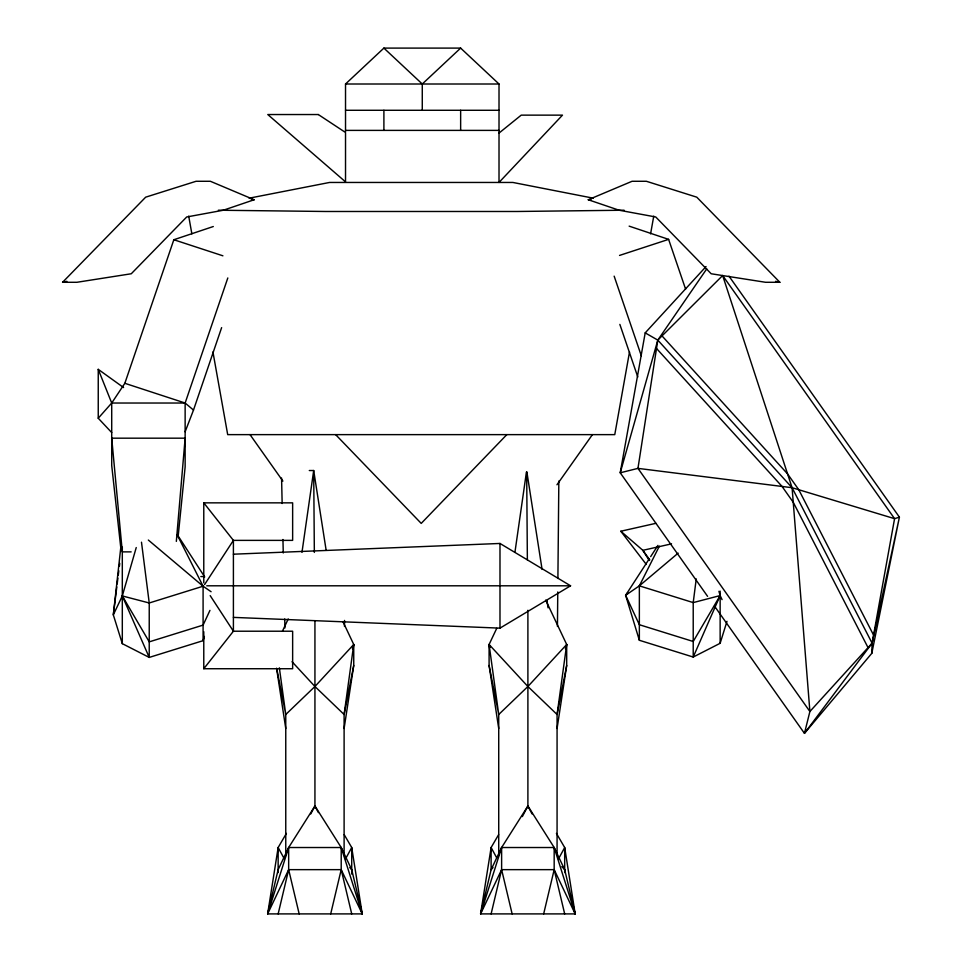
<?xml version="1.0" encoding="UTF-8"?>
<svg xmlns="http://www.w3.org/2000/svg" width="962" height="962" viewBox="0 0 962 962"><rect width="100%" height="100%" fill="white"/><g stroke="black" fill="none" stroke-linecap="round" stroke-linejoin="round"><path stroke-width="1.44" d="M344.48 626.43L344.54 620.442M557.443 626.43L557.768 591.955M557.9 578.463L558.838 481.024M714.513 606.132L804.46 733.345L871.8 653.33L872.101 643.181L894.576 518.674L722.654 275.529L657.804 340.115L620.225 472.799L707.587 596.344M176.335 541.402L185.137 438.179L111.712 438.179L122.306 551.875L131.157 551.875M178.126 536.712L185.137 466.907L185.137 403.03L227.814 277.958M121.32 542.664L113.324 614.862L122.306 643.662L149.23 657.419L203.09 640.668L204.377 636.447M116.811 586.928L113.324 614.862L122.306 595.947L136.243 547.546M117.172 583.994L117.905 578.114M118.278 575.18L118.819 570.767M119.372 566.353L119.745 563.419M696.247 578.883L693.217 602.597L693.217 657.046L639.357 640.283L625.625 595.274L649.061 559.114M545.707 600.108L566.69 644.492L557.07 714.501L557.07 854.052M301.972 552.356L313.696 470.526L309.295 470.526M514.923 552.356L526.442 472.017M344.107 728.499L353.739 665.488L353.739 644.492L342.929 621.62M557.07 728.499L566.69 665.488L566.69 644.492L527.897 686.495L498.725 714.501L498.725 855.555M344.216 834.667L351.719 847.522L362.229 913.9L267.652 913.9L278.15 847.522L286.411 833.381M556.421 833.381L564.682 847.522L575.18 913.9L480.603 913.9L491.113 847.522L498.617 834.667M629.509 351.948L614.766 434.632L227.693 434.632L212.939 351.948M650.589 233.85L653.751 216.125M706.048 266.558L645.201 332.876L620.225 472.799L637.962 468.374L792.087 487.71L894.576 518.674L899.41 517.147L729.016 276.178M353.739 665.488L344.107 714.501L344.107 855.555M566.69 665.488L557.07 714.501L527.897 686.495L489.093 644.492L496.729 628.354M871.8 653.33L899.41 517.147L872.101 643.181L804.46 733.345L809.896 711.507L792.087 487.71L722.654 275.529M501.046 850.324L501.623 847.522L527.897 806.012L554.172 847.522L564.682 869.648L575.18 913.9L554.172 869.648L554.172 847.522L501.623 847.522L491.113 869.648L480.603 913.9L501.623 869.648L501.623 847.522L480.603 913.9M267.652 913.9L278.15 869.648L288.66 847.522L314.935 806.012L341.209 847.522L351.719 869.648L362.229 913.9L341.209 869.648L341.209 847.522L288.66 847.522L267.652 913.9L288.66 869.648L288.66 847.522M278.15 913.9L288.66 869.648L341.209 869.648L351.719 913.9M330.7 913.9L341.209 869.648M491.113 913.9L501.623 869.648L554.172 869.648L564.682 913.9M543.662 913.9L554.172 869.648M352.417 648.785L353.739 644.492L314.935 686.495L285.762 714.501L285.762 855.555M565.367 648.785L566.69 644.492M718.915 591.293L720.141 595.574L693.217 657.046L720.141 643.289L726.983 621.332M111.712 432.575L98.244 418.229L111.712 403.03L124.844 383.297L173.833 239.742L213.299 226.527M185.137 431.77L193.494 410.065L221.633 327.621M352.537 647.101L353.739 644.492L344.107 714.501L314.935 686.495L292.051 661.724M209.956 610.377L203.09 625.108L149.23 641.858L122.306 595.947L149.23 602.982L203.09 586.219L211.099 591.726M282.503 631.036L288.227 618.939M639.357 640.283L639.357 585.846L659.355 546.163M310.774 813.936L314.935 806.012L318.41 812.613M522.342 816.582L527.897 806.012L532.058 813.936M345.49 858.982L351.719 847.522L351.719 874.073M558.453 858.982L564.682 847.522L564.682 872.606M722.065 599.627L720.141 595.574L693.217 641.486L639.357 624.723L625.625 595.274L627.549 592.977M650.673 556.625L657.948 545.394M204.581 584.571L233.405 540.379L292.64 540.379L292.64 502.849L203.776 502.849L203.776 582.828M706.733 268.891L657.804 340.115L637.962 468.374L809.896 711.507L872.101 643.181L792.087 487.71L657.804 340.115L645.201 332.876M556.974 484.764L592.424 434.632M210.185 595.61L233.405 631.216L292.64 631.216L292.64 668.734L203.776 668.734L233.405 631.216L233.405 540.379L203.776 502.849M493.013 867.616L491.113 869.648L491.113 847.522L496.645 857.707M506.83 434.632L421.224 523.4L335.63 434.632M62.59 282.287L145.671 197.174L196.08 181.277L210.377 181.277L254.184 199.747L223.364 210.221L186.7 216.979L131.265 273.761L76.888 282.287L62.59 282.287L66.871 281.337M345.526 131.734L345.526 84.007L383.898 48.1L460.642 48.1L499.013 84.007L499.013 182.455L562.481 115.139L521.224 115.139L499.013 133.081M422.27 110.281L422.27 84.007L460.642 48.1M625.625 595.274L639.357 585.846L678.15 553.138M233.405 617.388L499.987 628.138L570.574 585.798L499.987 543.458L233.405 554.196M588.263 199.747L632.07 181.277L646.368 181.277L696.777 197.174L779.857 282.287L765.56 282.287L711.183 273.761L655.747 216.979L619.083 210.221L588.263 199.747L591.125 199.747M619.54 255.423L668.614 239.37L685.593 289.117M720.141 595.574L693.217 602.597L639.357 585.846M646.332 564.466L620.815 531.228L655.856 523.328M671.536 543.855L642.856 550.324L620.815 531.228M249.098 198.196L329.557 182.455L512.89 182.455L593.362 198.196M345.526 84.007L499.013 84.007M345.526 110.281L499.013 110.281M345.526 130.387L499.013 130.387M251.322 199.747L254.184 199.747M218.362 210.221L325.409 211.484L517.039 211.484L624.097 210.221M123.593 387.554L98.244 369.348L111.712 403.03L185.137 403.03L193.494 410.065M200.842 576.563L203.776 576.563M206.746 585.798L570.574 585.798M775.576 281.337L779.857 282.287M173.833 239.742L222.907 255.808M124.844 383.297L185.137 403.03M629.148 226.142L668.614 239.37M148.328 540.043L203.09 586.219L203.09 640.668M383.898 48.1L422.27 84.007M561.82 866.606L564.682 869.648M349.819 867.616L351.719 869.648M662.024 335.918L787.565 473.905L798.761 489.718L873.556 635.076M656.505 348.46L782.058 486.447L793.241 502.272L868.049 647.63M649.807 559.908L642.856 550.324L649.242 560.473M250.024 434.632L282.888 481.096M177.236 534.559L204.702 576.947M284.379 858.982L278.15 847.522L278.15 872.606M177.092 534.631L203.09 586.219M490.295 647.101L489.093 644.492L489.093 665.488L498.725 728.499M122.306 595.947L149.23 657.419L149.23 602.982L141.486 542.207M614.153 276.154L641.305 355.748M619.853 324.398L637.794 376.996M575.18 913.9L554.172 847.522L554.749 850.324M362.229 913.9L341.209 847.522L341.787 850.324M489.983 647.354L489.093 644.492L498.725 714.501L489.093 665.488M501.623 869.648L512.133 913.9M288.66 869.648L299.17 913.9M276.707 668.374L285.762 714.501L279.353 667.82M188.708 216.125L191.859 233.85M526.887 472.005L542.087 569.444M546.933 600.456L548.075 607.84M326.142 550.252L313.696 470.526L314.346 552.416M276.587 668.422L285.762 728.499M120.839 548.328L111.712 465.476L111.712 403.03M281.577 478.03L282.155 503.511M282.948 539.49L283.261 552.982M284.728 618.939L284.932 627.933M526.671 472.017L527.368 559.86M720.141 591.137L720.141 643.289M527.897 610.269L527.897 807.671M499.987 543.458L499.987 628.138M460.642 110.281L460.642 130.387M383.898 110.281L383.898 130.387M314.935 620.731L314.935 807.671M203.776 631.709L203.776 668.734M122.306 547.137L122.306 643.662M98.244 369.348L98.244 418.229M318.314 114.538L267.785 114.538L345.526 181.866L345.526 132.491L318.314 114.538"/></g></svg>
